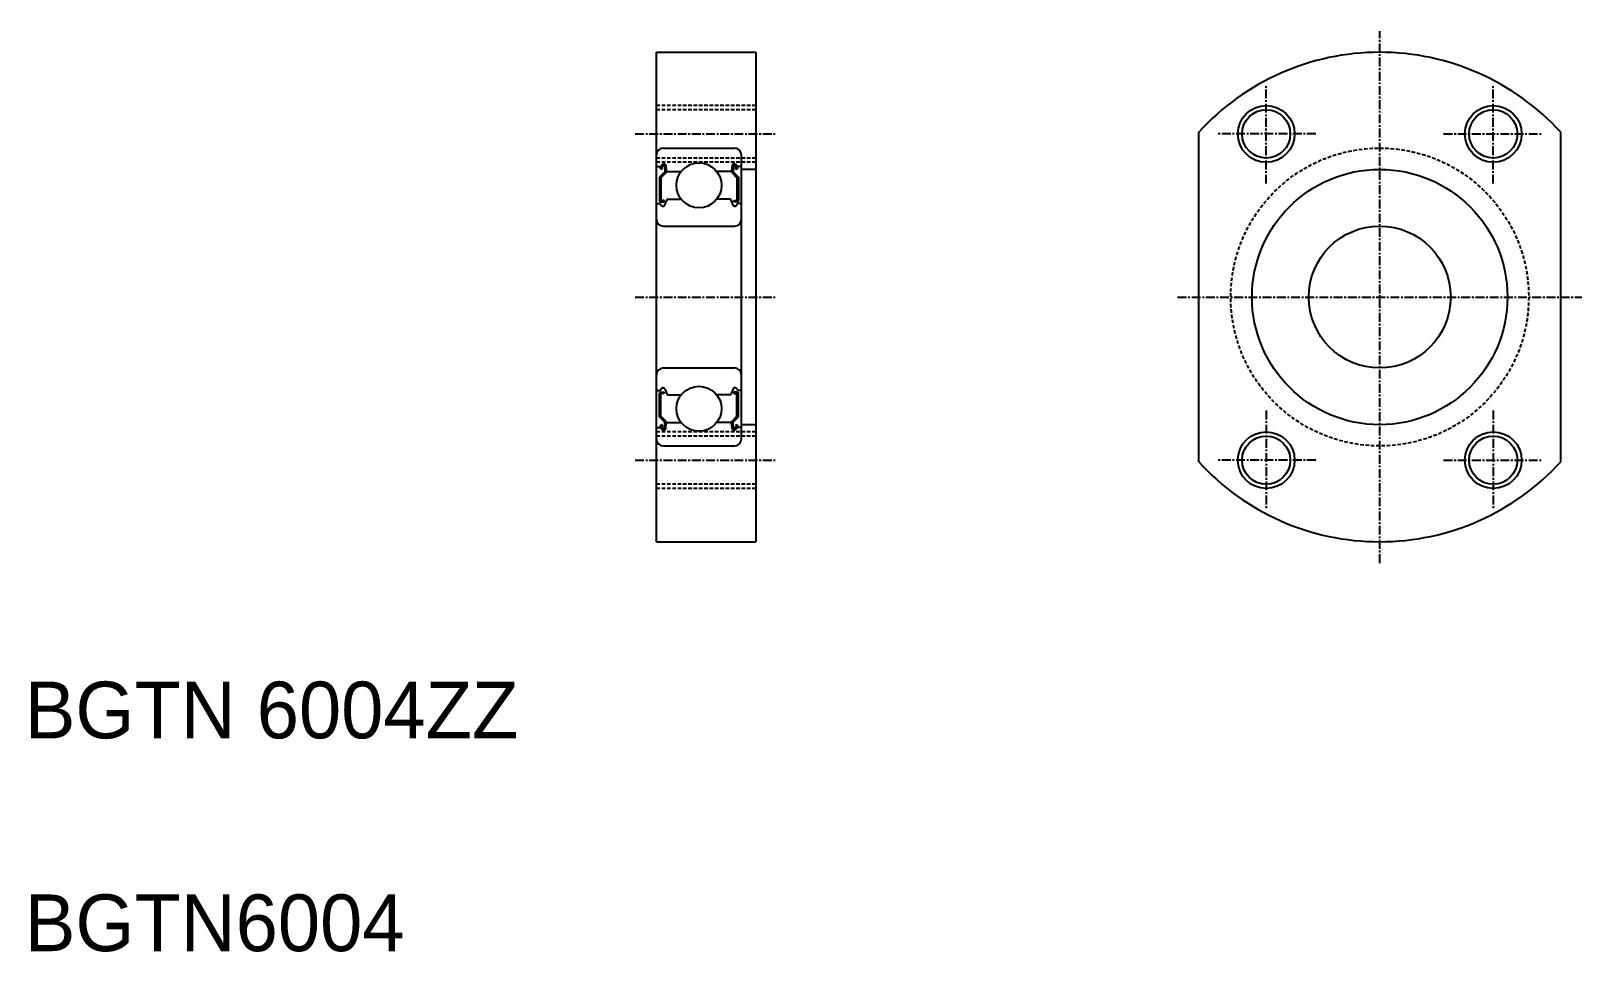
# Model space of a CAD drawing. Extents: x 118 to 336, y 125 to 254.
import ezdxf

# ---------------------------------------------------------------- set-up
doc = ezdxf.new("R2010")
doc.units = 0
doc.linetypes.add('CENTER', pattern=[2, 1.25, -0.25, 0.25, -0.25])
doc.linetypes.add('DASHED', pattern=[0.75, 0.5, -0.25])
doc.layers.get('0').update_dxf_attribs({"linetype": 'CONTINUOUS'})
doc.layers.add('CENTER', color=1, linetype='CENTER')

msp = doc.modelspace()

# ---------------------------------------------------------------- linework, layer by layer
at = {"color": 7, "linetype": 'CONTINUOUS'}
for p, q in [((205.73, 182.46), (205.73, 251.46)), ((205.73, 251.46), (219.73, 251.46)), ((219.73, 251.46), (219.73, 182.46)), ((282.17, 193.73), (282.17, 240.2)), ((333.17, 193.73), (333.17, 240.2)), ((206.73, 237.96), (216.73, 237.96)), ((217.73, 196.96), (217.73, 236.96)), ((205.83, 235.36), (206.29, 235.36)), ((206.91, 234.6), (206.16, 233.85)), ((206.29, 235.36), (206.54, 235.66)), ((206.47, 234.95), (206.31, 235.08)), ((207.11, 234.51), (206.36, 233.76)), ((206.44, 235.23), (206.69, 235.53)), ((206.59, 235.11), (206.44, 235.23)), ((206.47, 234.95), (206.59, 235.11)), ((206.87, 235.47), (206.91, 234.6)), ((207.07, 235.49), (207.13, 234.75)), ((207.11, 234.98), (207.11, 234.51)), ((207.23, 234.66), (209.22, 234.66)), ((216.23, 234.66), (214.23, 234.66)), ((216.39, 235.49), (216.32, 234.75)), ((216.34, 234.98), (216.34, 234.51)), ((216.34, 234.51), (217.09, 233.76)), ((216.59, 235.47), (216.54, 234.6)), ((216.54, 234.6), (217.29, 233.85)), ((217.01, 235.23), (216.76, 235.53)), ((216.86, 235.11), (217.01, 235.23)), ((216.99, 234.95), (216.86, 235.11)), ((217.17, 235.36), (216.92, 235.66)), ((216.99, 234.95), (217.14, 235.08)), ((217.63, 235.36), (217.17, 235.36)), ((219.73, 234.96), (217.73, 234.96)), ((206.16, 233.85), (206.16, 230.56)), ((206.36, 233.76), (206.36, 230.56)), ((217.09, 233.76), (217.09, 230.56)), ((217.29, 233.85), (217.29, 230.56)), ((205.93, 230.16), (206.23, 230.16)), ((206.23, 230.16), (206.5, 229.84)), ((206.81, 230.56), (206.36, 230.56)), ((206.36, 230.36), (206.81, 230.36)), ((206.66, 229.76), (206.72, 229.76)), ((206.81, 230.36), (206.81, 230.56)), ((206.91, 229.9), (207.18, 230.63)), ((207.37, 230.76), (209.22, 230.76)), ((216.09, 230.76), (214.23, 230.76)), ((216.55, 229.9), (216.28, 230.63)), ((216.64, 230.36), (216.64, 230.56)), ((216.64, 230.56), (217.09, 230.56)), ((217.09, 230.36), (216.64, 230.36)), ((216.8, 229.76), (216.73, 229.76)), ((217.23, 230.16), (216.95, 229.84)), ((217.53, 230.16), (217.23, 230.16)), ((206.73, 226.96), (216.73, 226.96)), ((206.73, 206.96), (216.73, 206.96)), ((205.93, 203.76), (206.23, 203.76)), ((206.16, 200.08), (206.16, 203.36)), ((206.23, 203.76), (206.5, 204.09)), ((206.36, 203.56), (206.81, 203.56)), ((206.81, 203.36), (206.36, 203.36)), ((206.36, 200.16), (206.36, 203.36)), ((206.66, 204.16), (206.72, 204.16)), ((206.81, 203.56), (206.81, 203.36)), ((206.91, 204.03), (207.18, 203.3)), ((216.55, 204.03), (216.28, 203.3)), ((217.09, 203.56), (216.64, 203.56)), ((216.64, 203.56), (216.64, 203.36)), ((216.64, 203.36), (217.09, 203.36)), ((216.8, 204.16), (216.73, 204.16)), ((217.23, 203.76), (216.95, 204.09)), ((217.09, 200.16), (217.09, 203.36)), ((217.53, 203.76), (217.23, 203.76)), ((217.29, 200.08), (217.29, 203.36)), ((207.37, 203.16), (209.22, 203.16)), ((216.09, 203.16), (214.23, 203.16)), ((206.91, 199.33), (206.16, 200.08)), ((206.47, 198.97), (206.31, 198.85)), ((207.11, 199.41), (206.36, 200.16)), ((206.47, 198.97), (206.59, 198.82)), ((206.87, 198.45), (206.91, 199.33)), ((207.07, 198.43), (207.13, 199.17)), ((207.11, 198.94), (207.11, 199.41)), ((207.23, 199.26), (209.22, 199.26)), ((216.23, 199.26), (214.23, 199.26)), ((216.39, 198.43), (216.32, 199.17)), ((216.34, 199.41), (217.09, 200.16)), ((216.34, 198.94), (216.34, 199.41)), ((216.54, 199.33), (217.29, 200.08)), ((216.59, 198.45), (216.54, 199.33)), ((216.99, 198.97), (216.86, 198.82)), ((216.99, 198.97), (217.14, 198.85)), ((219.73, 198.96), (217.73, 198.96)), ((205.83, 198.56), (206.29, 198.56)), ((206.29, 198.56), (206.54, 198.27)), ((206.59, 198.82), (206.44, 198.69)), ((206.44, 198.69), (206.69, 198.39)), ((217.01, 198.69), (216.76, 198.39)), ((216.86, 198.82), (217.01, 198.69)), ((217.17, 198.56), (216.92, 198.27)), ((217.63, 198.56), (217.17, 198.56)), ((206.73, 195.96), (216.73, 195.96)), ((205.73, 182.46), (219.73, 182.46))]:
    msp.add_line(p, q, dxfattribs=at)
at = {"color": 3, "linetype": 'DASHED'}
for p, q in [((219.73, 243.96), (205.73, 243.96)), ((219.73, 243.36), (205.73, 243.36)), ((219.73, 236.56), (205.73, 236.56)), ((219.73, 235.96), (205.73, 235.96)), ((219.73, 197.96), (205.73, 197.96)), ((219.73, 197.36), (205.73, 197.36)), ((219.73, 190.56), (205.73, 190.56)), ((219.73, 189.96), (205.73, 189.96))]:
    msp.add_line(p, q, dxfattribs=at)
at = {"color": 3, "linetype": 'CONTINUOUS'}
for centre in [(291.67, 239.96), (323.67, 239.96), (291.67, 193.96), (323.67, 193.96)]:
    msp.add_circle(centre, 4, dxfattribs=at)
at = {"color": 7, "linetype": 'CONTINUOUS'}
for centre, radius in [((291.67, 239.96), 3.4), ((323.67, 239.96), 3.4), ((211.73, 232.71), 3.17), ((307.67, 216.96), 18), ((307.67, 216.96), 10), ((211.73, 201.21), 3.17), ((291.67, 193.96), 3.4), ((323.67, 193.96), 3.4)]:
    msp.add_circle(centre, radius, dxfattribs=at)
at = {"color": 3, "linetype": 'DASHED'}
msp.add_circle((307.67, 216.96), 21, dxfattribs=at)
at = {"color": 7, "linetype": 'CONTINUOUS'}
for centre, radius, start, end in [((307.67, 216.96), 34.5, 42.3426, 137.6574), ((206.73, 236.96), 1, 90, 180), ((216.73, 236.96), 1, 0, 90), ((205.83, 235.46), 0.1, 180, 270), ((206.44, 235.24), 0.2, 140.002, 230.0826), ((206.77, 235.47), 0.3, 4.9967, 140.002), ((206.77, 235.47), 0.1, 2.8198, 140.0002), ((207.23, 234.76), 0.1, 184.9967, 270), ((216.23, 234.76), 0.1, 270, 355.0033), ((216.69, 235.47), 0.3, 39.998, 175.0033), ((216.69, 235.47), 0.1, 39.9998, 177.1802), ((217.01, 235.24), 0.2, 309.9174, 39.998), ((217.63, 235.46), 0.1, 270, 0), ((205.93, 229.96), 0.2, 90, 180), ((206.36, 230.56), 0.2, 180, 270), ((206.66, 229.96), 0.2, 219.9945, 270), ((206.72, 229.96), 0.2, 270, 339.9914), ((207.37, 230.56), 0.2, 90, 159.9914), ((216.09, 230.56), 0.2, 20.0086, 90), ((216.73, 229.96), 0.2, 200.0086, 270), ((216.8, 229.96), 0.2, 270, 320.0055), ((217.09, 230.56), 0.2, 270, 0), ((217.53, 229.96), 0.2, 0, 90), ((206.73, 227.96), 1, 180, 270), ((216.73, 227.96), 1, 270, 0), ((206.73, 205.96), 1, 90, 180), ((216.73, 205.96), 1, 0, 90), ((205.93, 203.96), 0.2, 180, 270), ((206.36, 203.36), 0.2, 90, 180), ((206.66, 203.96), 0.2, 90, 140.0055), ((206.72, 203.96), 0.2, 20.0086, 90), ((207.37, 203.36), 0.2, 200.0086, 270), ((216.09, 203.36), 0.2, 270, 339.9914), ((216.73, 203.96), 0.2, 90, 159.9914), ((216.8, 203.96), 0.2, 39.9945, 90), ((217.09, 203.36), 0.2, 0, 90), ((217.53, 203.96), 0.2, 270, 0), ((207.23, 199.16), 0.1, 90, 175.0033), ((216.23, 199.16), 0.1, 4.9967, 90), ((205.83, 198.46), 0.1, 90, 180), ((206.73, 196.96), 1, 180, 270), ((206.44, 198.69), 0.2, 129.9174, 219.998), ((206.77, 198.46), 0.3, 219.998, 355.0033), ((206.77, 198.46), 0.1, 219.9998, 357.1802), ((216.69, 198.46), 0.3, 184.9967, 320.002), ((216.69, 198.46), 0.1, 182.8198, 320.0002), ((216.73, 196.96), 1, 270, 0), ((217.01, 198.69), 0.2, 320.002, 50.0826), ((217.63, 198.46), 0.1, 0, 90), ((307.67, 216.96), 34.5, 222.3426, 317.6574)]:
    msp.add_arc(centre, radius, start, end, dxfattribs=at)
at = {"layer": 'CENTER', "color": 1, "linetype": 'CENTER'}
for p, q in [((307.67, 179.46), (307.67, 254.46)), ((291.67, 232.96), (291.67, 246.96)), ((323.67, 232.96), (323.67, 246.96)), ((202.73, 239.96), (222.73, 239.96)), ((298.67, 239.96), (284.67, 239.96)), ((316.67, 239.96), (330.67, 239.96)), ((202.73, 216.96), (222.73, 216.96)), ((279.17, 216.96), (336.17, 216.96)), ((291.67, 200.96), (291.67, 186.96)), ((323.67, 200.96), (323.67, 186.96)), ((202.73, 193.96), (222.73, 193.96)), ((298.67, 193.96), (284.67, 193.96)), ((316.67, 193.96), (330.67, 193.96))]:
    msp.add_line(p, q, dxfattribs=at)

# ---------------------------------------------------------------- texts
at = {"color": 7, "linetype": 'CONTINUOUS'}
for s, p in [('BGTN 6004ZZ', (116.72, 154.74)), ('BGTN6004', (116.72, 124.74))]:
    msp.add_text(s, height=8, dxfattribs=at).set_placement(p)

doc.saveas('drawing.dxf')
